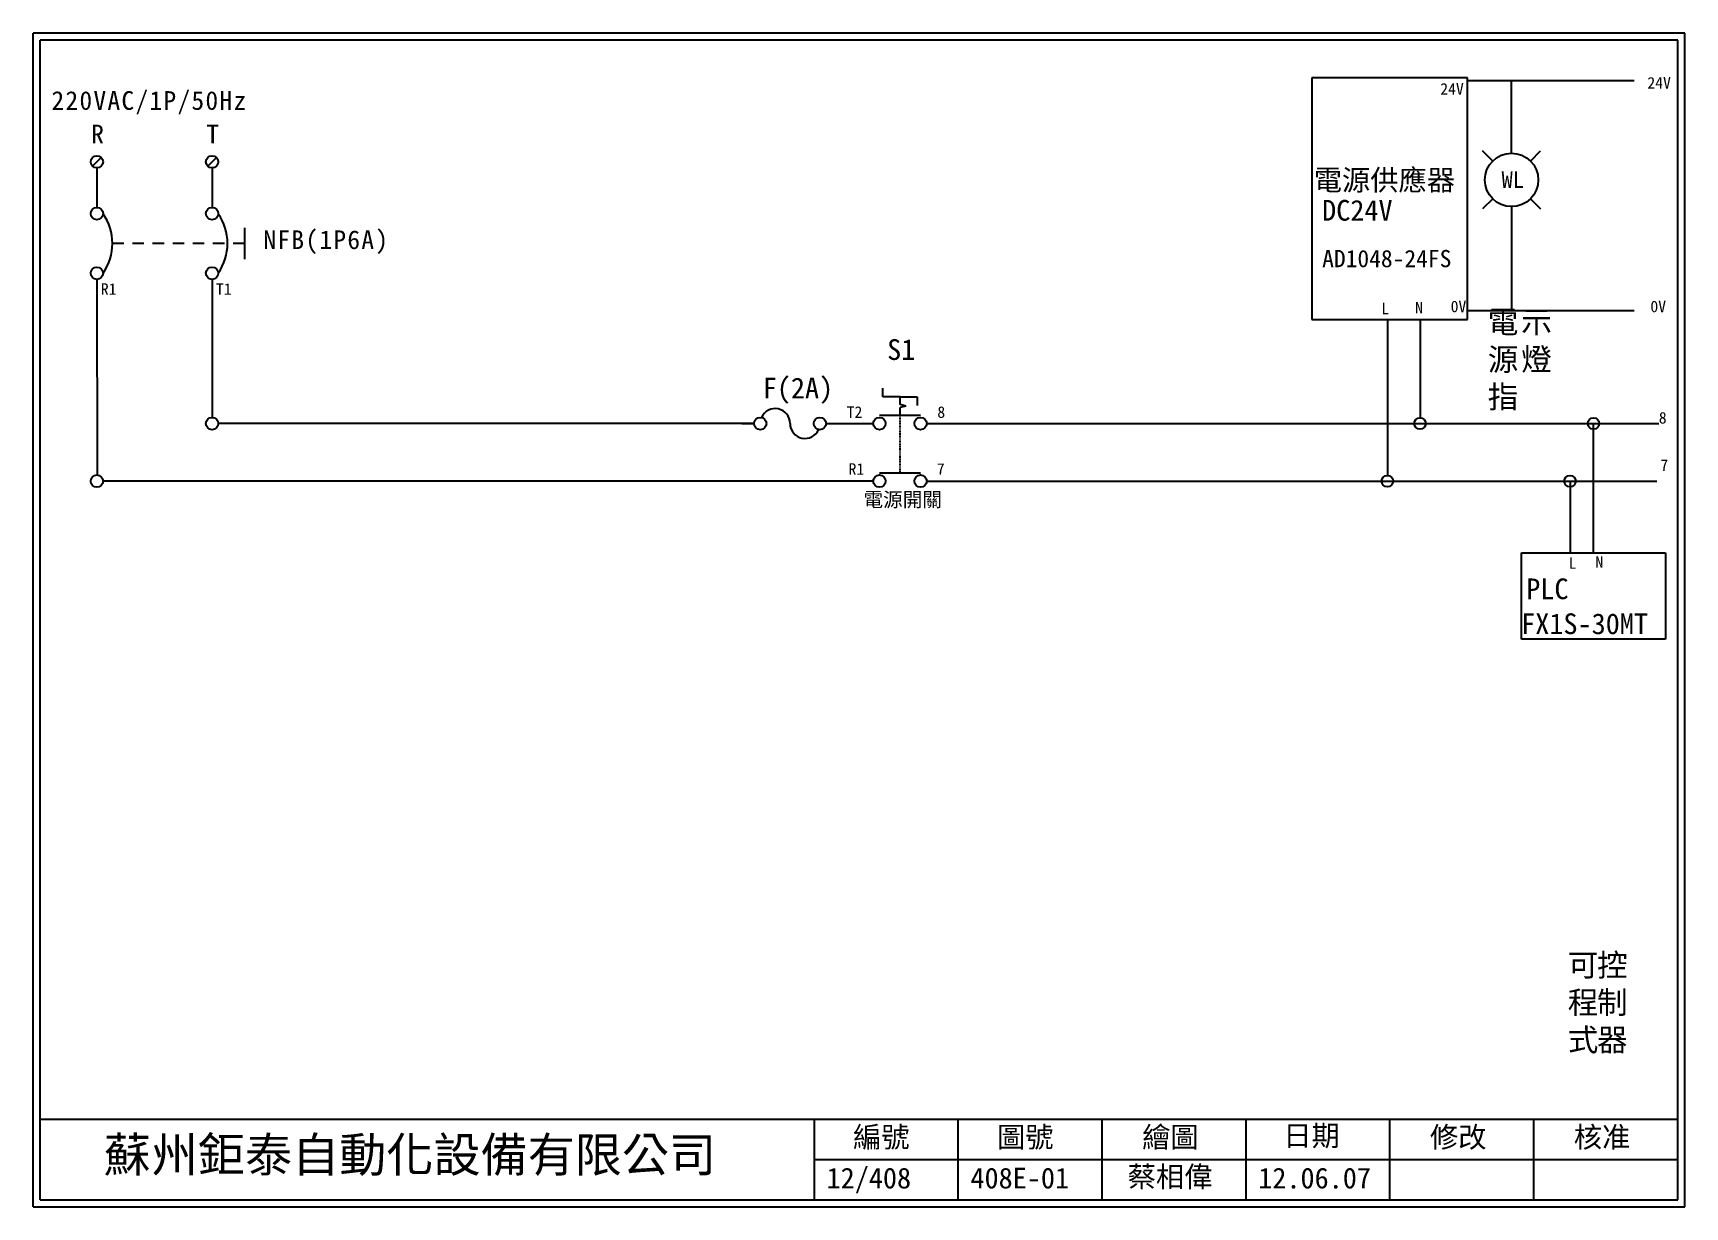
# Model space of a CAD drawing. Extents: x 10 to 297, y 3 to 207.
import ezdxf
from ezdxf.enums import TextEntityAlignment as Align

# ---------------------------------------------------------------- set-up
doc = ezdxf.new("R2010")
doc.units = 0
doc.linetypes.add('DASHED', pattern=[0.2, 0.1, -0.1])
doc.linetypes.add('HIDDEN9', pattern=[3.5, 2, -1.5])
doc.layers.get('0').update_dxf_attribs({"linetype": 'CONTINUOUS'})
for name, color, linetype in [('7', 7, 'CONTINUOUS'), ('圖框層', 7, 'CONTINUOUS'), ('標尺寸層', 3, 'CONTINUOUS')]:
    doc.layers.add(name, color=color, linetype=linetype)
doc.styles.add('CNS', font='romanc.shx', dxfattribs={"bigfont": 'chineset.shx'})
doc.styles.add('STSL', font='KAIU.TTF')
doc.styles.add('標楷體', font='KAIU.TTF')

# ---------------------------------------------------------------- blocks, each defined once
blk = doc.blocks.new('FUSE')
at = {"color": 7}
for p, q in [((0, 0), (2.14, 0)), ((14.64, 0), (16.78, 0))]:
    blk.add_line(p, q, dxfattribs=at)
for centre in [(3.21, 0), (13.56, 0)]:
    blk.add_circle(centre, 1.07)
for centre, start, end in [((5.8, 0), 0, 156.116), ((10.98, 0), 180, 336.116)]:
    blk.add_arc(centre, 2.59, start, end, dxfattribs=at)

msp = doc.modelspace()

# ---------------------------------------------------------------- linework, layer by layer
for p, q in [((259.19, 199.2), (232.19, 199.2)), ((232.19, 199.2), (232.19, 157.2)), ((259.19, 157.2), (259.19, 199.2)), ((288.16, 198.67), (259.19, 198.67)), ((266.88, 189.99), (266.88, 198.67)), ((266.88, 186.09), (266.88, 189.99)), ((21.85, 185.35), (20.34, 183.83)), ((41.85, 185.35), (40.34, 183.83)), ((263.6, 184.73), (261.83, 186.5)), ((270.16, 184.73), (271.93, 186.5)), ((263.6, 178.17), (261.83, 176.4)), ((270.16, 178.17), (271.93, 176.4)), ((266.88, 176.81), (266.88, 172.86)), ((266.88, 172.86), (266.88, 158.72)), ((21.1, 164.1), (21.12, 130.19)), ((41.1, 164.1), (41.12, 140.19)), ((288.16, 158.72), (259.19, 158.72)), ((232.19, 157.2), (255.19, 157.2)), ((245.3, 157.2), (245.3, 130.12)), ((250.97, 157.2), (250.97, 140.12)), ((255.19, 157.2), (259.19, 157.2)), ((157.63, 143.77), (157.63, 145.27)), ((160.63, 143.77), (157.63, 143.77)), ((160.63, 143.77), (163.63, 143.77)), ((163.63, 143.77), (163.63, 142.27)), ((161.63, 142.16), (160.63, 142.43)), ((161.63, 142.16), (160.63, 141.89)), ((135.29, 139.12), (42.17, 139.12)), ((147.78, 139.12), (155.99, 139.12)), ((149.92, 139.12), (155.99, 139.12)), ((165.27, 139.12), (292.46, 139.12)), ((281.11, 116.64), (281.11, 139.12)), ((155.99, 129.12), (22.17, 129.12)), ((165.27, 129.12), (292.09, 129.12)), ((268.61, 116.64), (293.61, 116.64)), ((268.61, 101.64), (268.61, 116.64)), ((293.61, 116.64), (293.61, 101.64)), ((293.61, 101.64), (268.61, 101.64))]:
    msp.add_line(p, q)
at = {"color": 7, "linetype": 'HIDDEN9'}
msp.add_line((46.76, 170.41), (23.79, 170.41), dxfattribs=at)
for centre, radius in [((21.1, 184.59), 1.07), ((41.1, 184.59), 1.07), ((266.88, 181.45), 4.64), ((21.1, 175.59), 1.07), ((41.1, 175.59), 1.07), ((21.1, 165.23), 1.07), ((41.1, 165.23), 1.07), ((41.1, 139.12), 1.07), ((250.97, 139.12), 1), ((21.1, 129.12), 1.07), ((245.3, 129.12), 1)]:
    msp.add_circle(centre, radius)
at = {"color": 7}
for centre in [(14.74, 170.41), (34.74, 170.41)]:
    msp.add_arc(centre, 9.05, 325.1286, 34.8714, dxfattribs=at)
at = {"layer": '7'}
for p, q in [((160.63, 142.43), (160.63, 143.77)), ((160.63, 140.55), (160.63, 141.89)), ((157.06, 140.55), (164.2, 140.55)), ((157.06, 130.55), (164.2, 130.55))]:
    msp.add_line(p, q, dxfattribs=at)
at = {"layer": '7', "linetype": 'DASHED'}
msp.add_line((160.63, 130.55), (160.63, 140.55), dxfattribs=at)
at = {"layer": '7'}
for centre in [(157.06, 139.12), (164.2, 139.12), (157.06, 129.12), (164.2, 129.12)]:
    msp.add_circle(centre, 1.07, dxfattribs=at)
at = {"layer": '圖框層', "color": 7}
for p, q in [((297, 206.97), (10, 206.97)), ((10, 3), (10, 206.97)), ((297, 3), (297, 206.97)), ((295.75, 205.72), (11.25, 205.72)), ((11.25, 4.25), (11.25, 205.72)), ((295.75, 4.25), (295.75, 205.72)), ((11.25, 18.25), (295.75, 18.25)), ((145.75, 4.25), (145.75, 18.25)), ((170.75, 4.25), (170.75, 18.25)), ((195.75, 4.25), (195.75, 18.25)), ((220.75, 4.25), (220.75, 18.25)), ((245.75, 4.25), (245.75, 18.25)), ((270.75, 4.25), (270.75, 18.25)), ((145.75, 11.25), (295.75, 11.25)), ((10, 3), (297, 3)), ((11.25, 4.25), (295.75, 4.25))]:
    msp.add_line(p, q, dxfattribs=at)
at = {"layer": '標尺寸層', "color": 7}
for p, q in [((21.1, 183.52), (21.1, 176.66)), ((41.1, 183.52), (41.1, 176.66)), ((46.76, 173.14), (46.76, 167.68)), ((21.1, 164.16), (21.1, 164.1)), ((41.1, 164.16), (41.1, 164.1)), ((277.03, 129.15), (277.03, 116.64))]:
    msp.add_line(p, q, dxfattribs=at)
for centre in [(281.11, 139.12), (277.03, 129.12)]:
    msp.add_circle(centre, 1, dxfattribs=at)

# ---------------------------------------------------------------- block references
at = {"color": 7}
msp.add_blockref('FUSE', (133.14, 139.12), dxfattribs=at)

# ---------------------------------------------------------------- texts
msp.add_text('WL', height=2.856, dxfattribs=at).set_placement((267.08, 181.5), align=Align.MIDDLE_CENTER)
at = {"color": 0, "char_height": 3.25, "style": '標楷體'}
for s, insert, width, attachment_point in [('\\pt6.5;{\\T1.1;220VAC/1P/50Hz}', (13.2, 196.87), 35.213, 1), ('\\pt6.5;{\\T1.1;R}', (20.1, 191.05), 2, 1), ('\\pt6.5;{\\T1.1;T}', (40.1, 191.05), 2, 1), ('\\pt6.5;{\\T1.1;NFB(1P6A)}', (60.96, 172.68), 24.6072, 2)]:
    msp.add_mtext(s, dxfattribs=dict(at, insert=insert, width=width, attachment_point=attachment_point))
at = {"layer": '圖框層', "color": 4, "style": 'STSL'}
for s, height, p in [('24V', 2, (254.49, 196.26)), ('24V', 2, (290.47, 197.32)), ('電源供應器', 3.6, (232.5, 179.63)), ('DC24V', 3.6, (233.96, 174.37)), ('AD1048-24FS', 3, (233.97, 166.28)), ('R1', 2, (21.78, 161.49)), ('T1', 2, (41.78, 161.49)), ('L', 2, (244.26, 158.11)), ('N', 2, (250.12, 158.26)), ('0V', 2, (256.29, 158.46)), ('0V', 2, (290.99, 158.46)), ('S1', 3.6, (158.39, 150.17)), ('F(2A)', 3.6, (136.77, 143.49)), ('T2', 2, (151.36, 140.11)), ('8', 2, (167.11, 140.11)), ('8', 2, (292.46, 139.12)), ('R1', 2, (151.69, 130.22)), ('7', 2, (167.02, 130.22)), ('7', 2, (292.73, 130.9)), ('L', 2, (276.8, 113.88)), ('N', 2, (281.44, 114.06)), ('PLC', 3.6, (269.42, 108.6)), ('FX1S-30MT', 3.6, (268.54, 102.53)), ('編號', 3.6, (152.47, 13.34)), ('圖號', 3.6, (177.47, 13.34)), ('繪圖', 3.6, (202.69, 13.34)), ('日期', 3.6, (227.22, 13.59)), ('修改', 3.6, (252.69, 13.34)), ('核准', 3.6, (277.69, 13.34)), ('蘇州鉅泰自動化設備有限公司', 6, (22.28, 9.08)), ('12/408', 3.6, (147.86, 6.22)), ('408E-01', 3.6, (172.86, 6.22)), ('蔡相偉', 3.6, (200.18, 6.47)), ('12.06.07', 3.6, (222.86, 6.22))]:
    msp.add_text(s, height=height, dxfattribs=at).set_placement(p)
at = {"layer": '標尺寸層', "color": 7, "attachment_point": 1, "style": 'CNS'}
for s, insert, char_height, width in [('{\\fDFKai-SB|b0|i0|c136|p65;電\\P源指}', (262.74, 158.72), 3.9, 4.1392), ('{\\fDFKai-SB|b0|i0|c136|p65;示燈}', (268.55, 158.72), 3.9, 4.1392), ('{\\fDFKai-SB|b0|i0|c136|p65;電源開關}', (154.28, 127.16), 2.5, 14.0847), ('{\\fDFKai-SB|b0|i0|c136|p65;可程式}', (276.64, 46.99), 3.9, 5.4243), ('{\\fDFKai-SB|b0|i0|c136|p65;控制器}', (281.73, 46.99), 3.9, 5.4243)]:
    msp.add_mtext(s, dxfattribs=dict(at, insert=insert, char_height=char_height, width=width))

doc.saveas('drawing.dxf')
